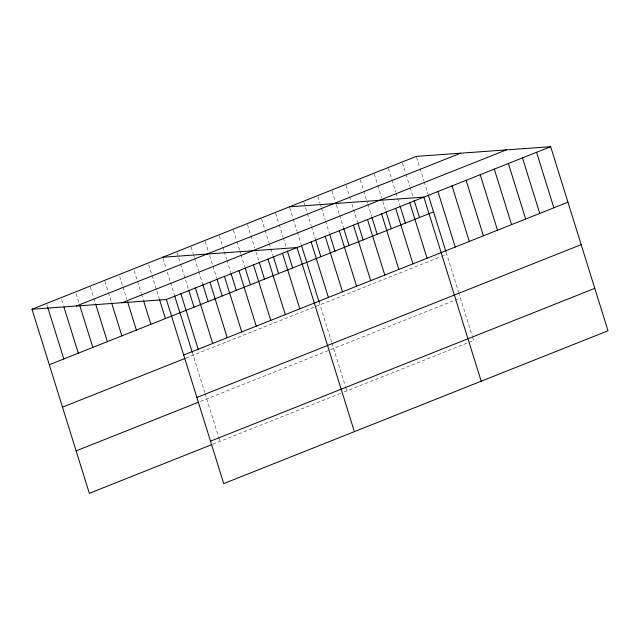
<?xml version="1.0" encoding="UTF-8"?>
<svg xmlns="http://www.w3.org/2000/svg" width="640" height="640" viewBox="0 0 640 640"><rect width="100%" height="100%" fill="white"/><g stroke="black" fill="none" stroke-linecap="round" stroke-linejoin="round"><path stroke-width="0.48" stroke-dasharray="3.2 2.4" d="M185.896 358.088L440.616 256.784M441.496 256.432L446.784 254.336M200.424 401.448L454.232 300.504M455.112 300.152L460.4 298.056M212.736 444.24L340.64 393.368M344.16 391.968L473.616 340.488L472.44 336.712M416.568 157.336L419.792 167.688M420.088 168.624L423.896 180.856M424.184 181.792L428 194.024M446.192 252.448L458.408 291.68M458.696 292.584L472.144 335.768M402.48 162.936L405.704 173.288M405.992 174.232L409.808 186.456M410.096 187.4L413.024 196.808M388.392 168.544L391.616 178.888M391.904 179.832L395.712 192.064M396.008 193L399.816 205.232M374.296 174.144L377.52 184.496M377.816 185.44L381.624 197.664M382.8 201.432L385.728 210.84M360.208 179.752L363.432 190.096M363.728 191.04L367.536 203.272M367.824 204.208L371.64 216.44M346.12 185.352L349.344 195.704M349.632 196.64L350.808 200.408M351.976 204.168L357.544 222.048M332.032 190.96L335.248 201.304M336.424 205.072L339.352 214.48M339.648 215.416L343.456 227.648M317.936 196.56L319.992 203.144M320.28 204.088L321.16 206.912M321.456 207.848L325.264 220.08M325.56 221.024L329.368 233.248M303.848 202.168L307.072 212.512M307.368 213.456L311.176 225.688M311.464 226.624L315.272 238.856M289.76 207.768L292.984 218.12M293.272 219.056L297.08 231.288M297.376 232.232L301.184 244.456M319.088 301.936L331.6 342.112M331.888 343.024L345.336 386.2M345.624 387.144L346.8 390.92M275.664 213.376L278.888 223.72M279.184 224.664L282.992 236.896M283.288 237.832L286.216 247.24M261.576 218.976L264.8 229.328M265.096 230.264L268.904 242.496M269.2 243.44L273.008 255.664M247.488 224.584L250.712 234.928M251 235.872L254.816 248.096M255.984 251.864L258.912 261.272M233.4 230.184L236.624 240.536M236.912 241.472L239.552 249.944M239.84 250.88L240.72 253.704M241.016 254.64L244.824 266.872M219.304 235.792L222.528 246.136M222.824 247.08L223.992 250.84M224.288 251.784L226.632 259.304M226.928 260.248L230.736 272.48M205.216 241.392L208.44 251.744M209.616 255.504L216.648 278.08M191.128 246.992L193.176 253.584M193.472 254.52L194.352 257.344M194.64 258.288L198.456 270.512M198.744 271.456L202.552 283.688M177.04 252.6L180.264 262.944M180.552 263.888L188.168 288.344M162.944 258.2L166.168 268.552M167.344 272.312L170.272 281.72M170.568 282.664L174.376 294.896M192.28 352.368L204.792 392.544M205.072 393.456L218.52 436.64M218.816 437.584L219.992 441.352M148.72 264.92L151.656 274.328M151.944 275.264L159.272 298.784M134.208 270.688L141.24 293.272M141.528 294.208L143.288 299.856M119.688 276.464L122.616 285.872M122.912 286.816L126.72 299.04M104.88 281.296L108.104 291.648M108.392 292.584L111.328 301.992M90.36 287.072L93.584 297.416M93.88 298.36L95.344 303.064M76.136 293.784L79.064 303.192M61.624 299.56L63.376 305.2M46.808 304.392L47.4 306.272"/><path stroke-width="0.96" d="M32 309.224L416.28 156.392L550.664 146.688L608 330.776L223.72 483.608L166.384 299.512L32 309.224L89.336 493.312L211.824 444.6M76.344 306.016L460.624 153.192M122.04 302.72L506.312 149.888M166.384 299.512L550.664 146.688M49.288 364.728L433.56 211.896M183.672 355.016L567.952 202.192M62.504 407.16L184.992 358.448M196.888 397.456L581.168 244.624M76.12 450.88L198.608 402.168M210.504 441.168L594.784 288.344M289.464 206.832L423.848 197.12L481.192 381.208M162.656 257.264L297.04 247.552L354.376 431.64M536.576 152.288L553.856 207.792M522.48 157.896L539.768 213.4M508.392 163.496L525.68 219M494.304 169.104L511.592 224.608M480.208 174.704L497.496 230.208M466.12 180.312L483.408 235.816M452.032 185.912L469.32 241.416M437.944 191.512L455.232 247.024M428.288 194.968L445.896 251.504M414.2 200.568L419.472 217.504M409.76 202.72L427.048 258.224M400.112 206.176L405.384 223.104M395.672 208.328L412.96 263.832M386.016 211.776L391.296 228.712M381.584 213.928L398.872 269.432M371.928 217.384L377.2 234.312M367.488 219.536L384.776 275.04M357.84 222.984L363.112 239.92M353.4 225.136L370.688 280.64M343.752 228.592L349.024 245.52M339.312 230.744L356.6 286.248M329.656 234.192L334.936 251.128M325.224 236.344L342.512 291.848M315.568 239.792L320.84 256.728M311.128 241.952L328.416 297.456M301.48 245.4L319.088 301.936M287.392 251L292.664 267.936M282.52 253.328L299.808 308.832M273.296 256.608L278.576 273.544M268.008 259.104L285.296 314.608M259.208 262.208L264.48 279.144M253.488 264.872L270.776 320.376M245.12 267.816L250.392 284.752M238.968 270.648L256.256 326.152M231.024 273.416L236.304 290.352M224.456 276.424L241.744 331.928M216.936 279.024L222.216 295.952M209.936 282.192L227.224 337.696M202.848 284.624L208.12 301.56M195.424 287.968L212.712 343.472M188.76 290.232L194.032 307.16M180.904 293.744L198.192 349.248M174.664 295.832L192.28 352.368M159.568 299.728L165.424 318.544M143.584 300.792L150.904 324.312M127.6 301.864L136.392 330.088M111.616 302.936L121.872 335.864M95.632 304.008L107.36 341.632M79.944 306.016L92.84 347.408M63.968 307.088L78.32 353.184M47.688 307.216L63.808 358.952"/></g></svg>
